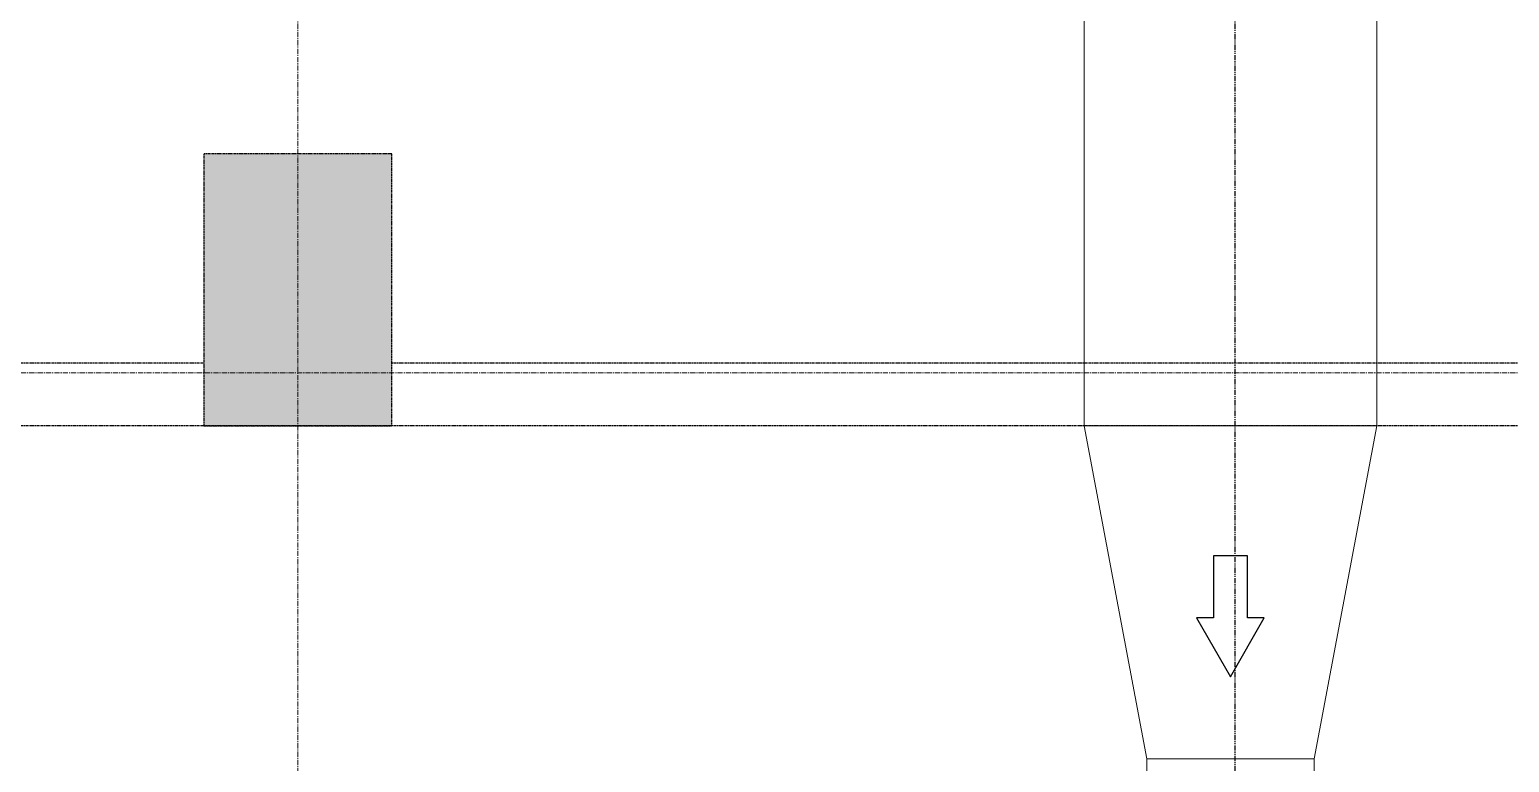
# Model space of a CAD drawing. Header units: inches. Extents: x 86328 to 235202, y 68629 to 184293.
# Drawn here: x 172360 to 175897, y 132511 to 134262 of the extents above; entities that cross this region are included whole.
import ezdxf

# ---------------------------------------------------------------- set-up
doc = ezdxf.new("R2010")
doc.units = ezdxf.units.IN
doc.header["$MEASUREMENT"] = 0
for name, pattern in [('CENTER', [2, 1.25, -0.25, 0.25, -0.25]), ('HIDDEN', [0.375, 0.25, -0.125]), ('PHANTOM2', [1.25, 0.625, -0.125, 0.125, -0.125, 0.125, -0.125])]:
    doc.linetypes.add(name, pattern=pattern)
doc.layers.add('.5', color=8, linetype='Continuous', lineweight=0)
doc.layers.add('DIM', color=251, linetype='Continuous', lineweight=0)

msp = doc.modelspace()

# ---------------------------------------------------------------- hatches: boundary and pattern name
at = {"layer": 'DIM', "linetype": 'HIDDEN', "lineweight": 25, "ltscale": 10}
msp.add_hatch(color=8, dxfattribs=at).paths.add_polyline_path([(173226.3, 133965.4), (172776.3, 133965.4), (172776.3, 133315.4), (173226.3, 133315.4)])

# ---------------------------------------------------------------- linework, layer by layer
at = {"layer": '.5', "color": 8, "linetype": 'CENTER', "ltscale": 10}
for p, q in [((173001.3, 116744.2), (173001.3, 148030.4)), ((193391.9, 133442.1), (128877.6, 133442.1))]:
    msp.add_line(p, q, dxfattribs=at)
at = {"color": 8, "linetype": 'PHANTOM2', "ltscale": 20}
msp.add_line((175241.1, 146226.5), (175241.1, 122881.3), dxfattribs=at)
at = {"color": 8}
for p, q in [((175271, 133004.6), (175190, 133004.6)), ((175190, 133004.6), (175190, 132856.1)), ((175271, 132856.1), (175271, 133004.6)), ((175190, 132856.1), (175149.5, 132856.1)), ((175149.5, 132856.1), (175230.5, 132715.5)), ((175230.5, 132715.5), (175311.5, 132856.1)), ((175311.5, 132856.1), (175271, 132856.1))]:
    msp.add_line(p, q, dxfattribs=at)
at = {"layer": 'DIM', "color": 8, "linetype": 'Continuous', "ltscale": 10}
for p, q in [((174880.5, 134979.6), (174880.5, 133315.4)), ((175580.5, 134979.6), (175580.5, 133315.4)), ((174880.5, 133315.4), (175580.5, 133315.4)), ((174880.5, 133315.4), (175030.5, 132519.2)), ((175580.5, 133315.4), (175430.5, 132519.2)), ((175030.5, 132419.2), (175030.5, 132519.2)), ((175030.5, 132519.2), (175430.5, 132519.2)), ((175430.5, 132519.2), (175430.5, 132419.2))]:
    msp.add_line(p, q, dxfattribs=at)
at = {"layer": 'DIM', "color": 8, "linetype": 'HIDDEN', "lineweight": 25, "ltscale": 10}
for p, q in [((173226.3, 133965.4), (172776.3, 133965.4)), ((172776.3, 133965.4), (172776.3, 133315.4)), ((173226.3, 133315.4), (173226.3, 133965.4)), ((172776.3, 133465.4), (168726.3, 133465.4)), ((177276.3, 133465.4), (173226.3, 133465.4)), ((186276.3, 133315.4), (150276.3, 133315.4)), ((172776.3, 133315.4), (173226.3, 133315.4))]:
    msp.add_line(p, q, dxfattribs=at)

doc.saveas('drawing.dxf')
